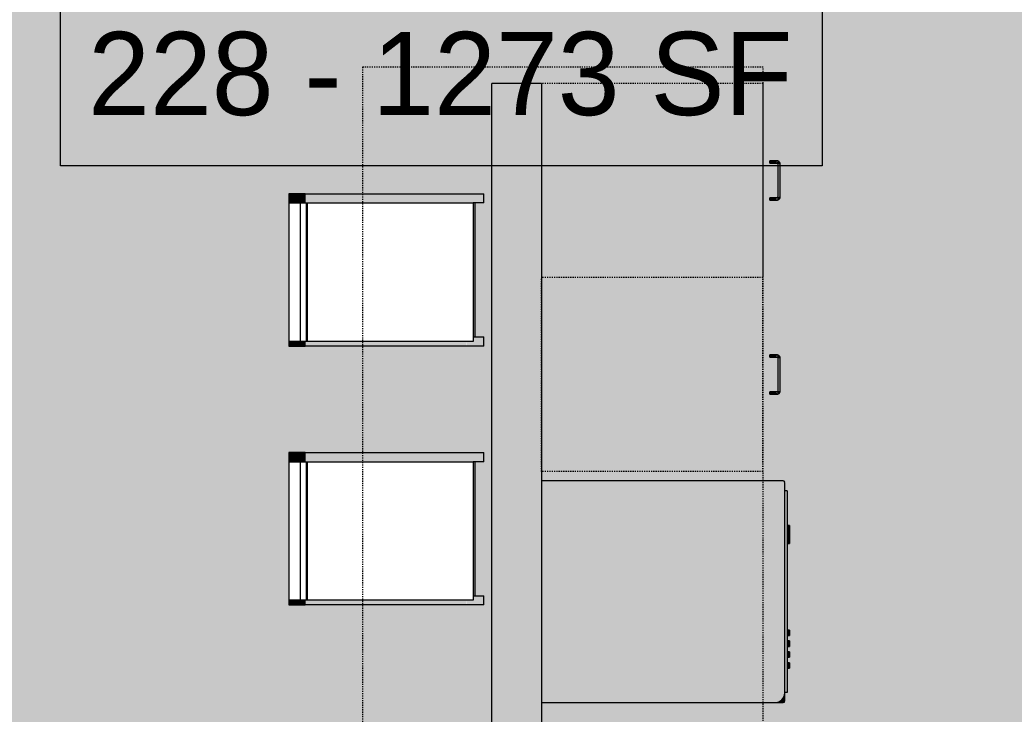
# Model space of a CAD drawing. Header units: inches. Extents: x -4218 to -1814, y 9706 to 12426.
# Drawn here: x -3670 to -3562.3, y 10089.6 to 10164.7 of the extents above; entities that cross this region are included whole.
import ezdxf

# ---------------------------------------------------------------- set-up
doc = ezdxf.new("R2010")
doc.units = ezdxf.units.IN
doc.header["$MEASUREMENT"] = 0
doc.linetypes.add('Dash', pattern=[0.25, 0.125, -0.125])
for name, color, linetype, lineweight in [('0-1', 7, 'Continuous', 5), ('0-2', 10, 'Continuous', 13), ('A-AREA-IDEN', 2, 'Continuous', 9), ('A-AREA-PATT-2', 9, 'Continuous', 9), ('A-WALL-1', 8, 'Continuous', 5), ('A-WALL-3', 10, 'Continuous', 13), ('I-FURN-1', 7, 'Continuous', 9), ('I-FURN-2', 9, 'Continuous', 9), ('Q-CASE', 31, 'Continuous', 9), ('Q-CASE-HDLN-1', 7, 'Dash', 9), ('Q-CASE-HDLN-2', 31, 'Continuous', 9), ('Q-SPCQ-1', 7, 'Continuous', 9), ('Q-SPCQ-2', 55, 'Continuous', 9)]:
    doc.layers.add(name, color=color, linetype=linetype, lineweight=lineweight)
doc.styles.add('Century Gothic', font='ufonts.com_century-gothic.ttf', dxfattribs={"height": 9})

# ---------------------------------------------------------------- blocks, each defined once
blk = doc.blocks.new('OD_CW_Countertop - OD_CW_Countertop-2487201-FLOOR PLAN - 2ND FLOOR')
at = {"layer": 'Q-CASE-HDLN-1'}
for p, q in [((129.26, 24), (0.74, 24)), ((129.26, -19.38), (129.26, 24)), ((0.74, -19.38), (129.26, -19.38))]:
    blk.add_line(p, q, dxfattribs=at)
blk = doc.blocks.new('Dishwasher_15404 - 34_ counter-V44-FLOOR PLAN - 2ND FLOOR')
at = {"layer": 'Q-SPCQ-2'}
for points in [[(21.5, -24), (26.08, -23.96), (26.34, -23.86), (26.56, -23.69), (26.73, -23.46), (26.84, -23.21), (26.87, -22.91), (26.87, -0.15), (26.68, 0), (0.5, 0), (0.5, -24), (14.77, -24)], [(27.12, -22.91), (27.12, -1.09), (26.87, -1.09), (26.87, -22.91)], [(27.37, -5.81), (27.37, -4.82), (27.12, -4.86), (27.12, -5.81)], [(27.12, -6.79), (27.37, -6.76), (27.37, -5.81), (27.12, -5.81), (27.12, -6.76)], [(27.12, -16.74), (27.37, -16.74), (27.37, -16.15), (27.12, -16.15), (27.12, -16.49)], [(27.37, -17.92), (27.37, -17.33), (27.12, -17.33), (27.12, -17.92)], [(27.37, -19.1), (27.37, -18.51), (27.12, -18.51), (27.12, -19.1)], [(27.37, -20.28), (27.37, -19.69), (27.12, -19.69), (27.12, -20.28)], [(25.8, -24), (26.68, -24), (26.82, -23.94), (26.87, -23.71), (26.84, -23.21), (26.68, -23.53), (26.56, -23.69), (26.3, -23.87), (26.08, -23.96)]]:
    blk.add_hatch(color=256, dxfattribs=at).paths.add_polyline_path(points, flags=0)
at = {"layer": 'Q-SPCQ-1'}
for p, q in [((26.68, 0), (0.5, 0)), ((26.87, -22.93), (26.87, -0.2)), ((27.12, -1.09), (26.87, -1.09)), ((27.12, -1.09), (27.12, -22.91)), ((27.37, -4.82), (27.12, -4.82)), ((27.37, -4.82), (27.37, -5.81)), ((27.37, -5.81), (27.37, -6.79)), ((27.12, -6.79), (27.37, -6.79)), ((27.37, -16.15), (27.12, -16.15)), ((27.37, -16.15), (27.37, -16.74)), ((27.12, -16.74), (27.37, -16.74)), ((27.37, -17.33), (27.12, -17.33)), ((27.12, -17.92), (27.37, -17.92)), ((27.37, -17.33), (27.37, -17.92)), ((27.37, -18.51), (27.12, -18.51)), ((27.12, -19.1), (27.37, -19.1)), ((27.37, -18.51), (27.37, -19.1)), ((27.37, -19.69), (27.12, -19.69)), ((27.12, -20.28), (27.37, -20.28)), ((27.37, -19.69), (27.37, -20.28)), ((27.12, -22.91), (26.87, -22.91)), ((26.87, -23.8), (26.87, -22.93)), ((0.5, -24), (25.8, -24)), ((25.8, -24), (26.68, -24))]:
    blk.add_line(p, q, dxfattribs=at)
for centre, radius, start, end in [((26.68, -0.2), 0.197, 360, 90), ((26.68, -0.2), 0.197, 15, 90), ((25.8, -22.93), 1.07, 270, 0), ((26.68, -23.8), 0.197, 270, 0)]:
    blk.add_arc(centre, radius, start, end, dxfattribs=at)
blk = doc.blocks.new('Bar_Stool_6722_1_ - Bar_Stool_6722_1_-1229311-FLOOR PLAN - 2ND FLOOR')
at = {"layer": 'I-FURN-2'}
for points in [[(1, 19.22), (1, 21.13), (0, 21.13), (0, 19.21), (1, 19.21)], [(16.5, 19.69), (16.5, 21.13), (15.5, 21.13), (15.5, 19.99), (16, 19.99), (16, 19.21), (16.5, 19.24), (16.5, 19.62)], [(15.5, 20.06), (15.5, 20.14), (1, 20.14), (1, 19.99), (15.5, 19.99)], [(0.5, 18.08), (0.5, 19.21), (0, 19.21), (0, 17.72), (0.5, 17.72)], [(1, 18.71), (1, 19.21), (0.5, 19.21), (0.5, 17.72), (1, 17.72), (1, 18.44)], [(16.5, 18.71), (16.5, 19.21), (16, 19.21), (16, 17.72), (16.5, 17.72), (16.5, 18.65)], [(1, 17.72), (0, 17.72), (0, 1.78), (1, 1.78), (1, 17.63)], [(16.5, 1.78), (16.5, 17.72), (16, 17.72), (16, 1.78)], [(1, 1.78), (0, 1.78), (0, 0.98), (1, 0.98), (1, 1.73)], [(16.5, 1.25), (16.5, 1.78), (16, 1.78), (16, 0.98), (16.5, 0.98), (16.5, 1.24)], [(1, 0.46), (1, 0.98), (0, 0.98), (0, 0), (1, 0), (1, 0.3)], [(16.5, 0.46), (16.5, 0.98), (16, 0.98), (16, 0), (16.5, 0), (16.5, 0.31)]]:
    blk.add_hatch(color=256, dxfattribs=at).paths.add_polyline_path(points, flags=0)
at = {"layer": 'I-FURN-1'}
for p, q in [((0, 19.21), (0, 21.13)), ((1, 21.13), (0, 21.13)), ((1, 21.13), (1, 20.14)), ((15.5, 20.14), (15.5, 21.13)), ((16.5, 21.13), (15.5, 21.13)), ((16.5, 21.13), (16.5, 19.21)), ((1, 20.14), (15.5, 20.14)), ((1, 20.14), (1, 20.06)), ((1, 20.06), (1, 19.99)), ((16, 20), (1, 20)), ((1, 19.89), (1, 19.99)), ((1, 17.63), (1, 19.89)), ((15.5, 20.06), (15.5, 20.14)), ((15.5, 19.98), (15.5, 20.06)), ((16, 19.99), (16, 19.89)), ((16, 19.89), (16, 17.63)), ((0, 17.72), (0, 19.21)), ((16.5, 19.21), (16.5, 17.72)), ((0, 1.78), (0, 17.72)), ((1, 2.03), (1, 17.63)), ((16, 17.63), (16, 2.03)), ((16.5, 17.72), (16.5, 1.78)), ((1, 1.78), (0, 1.78)), ((0, 1.78), (0, 0.98)), ((1, 1.91), (1, 2.03)), ((16, 2.03), (1, 2.03)), ((1, 1.24), (1, 1.91)), ((16, 1.91), (1, 1.91)), ((1, 0), (1, 1.24)), ((1, 1.24), (16, 1.24)), ((16, 2.03), (16, 1.91)), ((16, 1.91), (16, 1.24)), ((16.5, 1.78), (16, 1.78)), ((16, 1.24), (16, 0)), ((16.5, 0.98), (16.5, 1.78)), ((1, 0.98), (0, 0.98)), ((0, 0.98), (0, 0)), ((0, 0), (1, 0)), ((16.5, 0.98), (16, 0.98)), ((16, 0), (16.5, 0)), ((16.5, 0), (16.5, 0.98)), ((1, 0), (16, 0))]:
    blk.add_line(p, q, dxfattribs=at)
blk = doc.blocks.new('Drawer_Base_Cabinet_3_drawer_12205 - 21_-V47-FLOOR PLAN - 2ND FLOOR')
at = {"layer": 'Q-CASE'}
for points in [[(2.49, 25.62), (2.49, 25.87), (-1.01, 25.84), (-1.01, 25.62)], [(-1.14, 24.75), (-1.17, 25.5), (-1.38, 25.5), (-1.35, 24.75), (-1.15, 24.75)], [(-1.01, 25.72), (-1.01, 25.81), (-1.29, 25.72), (-1.29, 25.5), (-1.23, 25.53), (-1.05, 25.69)], [(2.8, 25.5), (2.74, 25.77), (2.49, 25.78), (2.52, 25.72), (2.74, 25.5), (2.77, 25.5)], [(2.86, 24.75), (2.83, 25.5), (2.62, 25.5), (2.65, 24.75), (2.85, 24.75)]]:
    blk.add_hatch(color=256, dxfattribs=at).paths.add_polyline_path(points, flags=0)
at = {"layer": 'Q-CASE-HDLN-1'}
for p, q in [((11.24, 24), (-9.76, 24)), ((-9.76, 24), (-9.76, 0)), ((11.24, 24), (11.24, 0)), ((11.24, 0), (-9.76, 0))]:
    blk.add_line(p, q, dxfattribs=at)
at = {"layer": 'Q-CASE-HDLN-2'}
for p, q in [((2.49, 25.87), (-1.01, 25.87)), ((-1.39, 25.5), (-1.39, 24.75)), ((-1.39, 25.5), (-1.39, 24.75)), ((-1.39, 25.5), (-1.39, 24.75)), ((-1.14, 24.75), (-1.14, 25.5)), ((-1.14, 24.75), (-1.14, 25.5)), ((-1.14, 24.75), (-1.14, 25.5)), ((-1.01, 25.62), (2.49, 25.62)), ((2.61, 25.5), (2.61, 24.75)), ((2.61, 25.5), (2.61, 24.75)), ((2.61, 25.5), (2.61, 24.75)), ((2.86, 24.75), (2.86, 25.5)), ((2.86, 24.75), (2.86, 25.5)), ((2.86, 24.75), (2.86, 25.5)), ((-1.39, 24.75), (-1.38, 24.75)), ((-1.38, 24.75), (-1.39, 24.75)), ((-1.39, 24.75), (-1.38, 24.75)), ((-1.38, 24.75), (-1.39, 24.75)), ((-1.39, 24.75), (-1.38, 24.75)), ((-1.14, 24.75), (-1.39, 24.75)), ((-1.14, 24.75), (-1.14, 24.75)), ((-1.14, 24.75), (-1.14, 24.75)), ((-1.14, 24.75), (-1.14, 24.75)), ((-1.14, 24.75), (-1.14, 24.75)), ((-1.14, 24.75), (-1.14, 24.75)), ((2.62, 24.75), (2.61, 24.75)), ((2.61, 24.75), (2.62, 24.75)), ((2.62, 24.75), (2.61, 24.75)), ((2.61, 24.75), (2.62, 24.75)), ((2.86, 24.75), (2.61, 24.75)), ((2.61, 24.75), (2.62, 24.75)), ((2.86, 24.75), (2.86, 24.75)), ((2.86, 24.75), (2.86, 24.75)), ((2.86, 24.75), (2.86, 24.75)), ((2.86, 24.75), (2.86, 24.75)), ((2.86, 24.75), (2.86, 24.75))]:
    blk.add_line(p, q, dxfattribs=at)
at = {"layer": 'Q-CASE-HDLN-2', "flags": 128}
for points in [[(-1.01, 25.87), (-1.03, 25.87), (-1.04, 25.87), (-1.06, 25.87), (-1.07, 25.87), (-1.09, 25.87), (-1.1, 25.86), (-1.12, 25.86), (-1.13, 25.86), (-1.14, 25.85), (-1.16, 25.85), (-1.17, 25.84), (-1.19, 25.83), (-1.2, 25.83), (-1.21, 25.82), (-1.22, 25.81), (-1.24, 25.8), (-1.25, 25.79), (-1.26, 25.78), (-1.27, 25.77), (-1.28, 25.76), (-1.29, 25.75), (-1.3, 25.74), (-1.31, 25.73), (-1.32, 25.72), (-1.33, 25.7), (-1.34, 25.69), (-1.34, 25.68), (-1.35, 25.66), (-1.36, 25.65), (-1.36, 25.64), (-1.37, 25.62), (-1.37, 25.61), (-1.38, 25.59), (-1.38, 25.58), (-1.38, 25.56), (-1.38, 25.55), (-1.39, 25.53), (-1.39, 25.52), (-1.39, 25.5), (-1.39, 25.5)], [(-1.01, 25.87), (-1.03, 25.87), (-1.04, 25.87), (-1.06, 25.87), (-1.07, 25.87), (-1.09, 25.87), (-1.1, 25.86), (-1.12, 25.86), (-1.13, 25.86), (-1.14, 25.85), (-1.16, 25.85), (-1.17, 25.84), (-1.19, 25.83), (-1.2, 25.83), (-1.21, 25.82), (-1.22, 25.81), (-1.24, 25.8), (-1.25, 25.79), (-1.26, 25.78), (-1.27, 25.77)], [(-1.01, 25.87), (-1.03, 25.87), (-1.04, 25.87), (-1.06, 25.87), (-1.07, 25.87), (-1.09, 25.87), (-1.1, 25.86), (-1.12, 25.86), (-1.13, 25.86), (-1.14, 25.85), (-1.16, 25.85), (-1.17, 25.84), (-1.19, 25.83), (-1.2, 25.83), (-1.21, 25.82), (-1.22, 25.81), (-1.24, 25.8), (-1.25, 25.79), (-1.26, 25.78), (-1.27, 25.77)], [(2.74, 25.78), (2.73, 25.79), (2.71, 25.8), (2.7, 25.81), (2.69, 25.82), (2.68, 25.82), (2.66, 25.83), (2.65, 25.84), (2.64, 25.84), (2.62, 25.85), (2.61, 25.85), (2.6, 25.86), (2.58, 25.86), (2.57, 25.87), (2.55, 25.87), (2.54, 25.87), (2.52, 25.87), (2.51, 25.87), (2.49, 25.87), (2.49, 25.87)], [(2.74, 25.78), (2.73, 25.79), (2.71, 25.8), (2.7, 25.81), (2.69, 25.82), (2.68, 25.82), (2.66, 25.83), (2.65, 25.84), (2.64, 25.84), (2.62, 25.85), (2.61, 25.85), (2.6, 25.86), (2.58, 25.86), (2.57, 25.87), (2.55, 25.87), (2.54, 25.87), (2.52, 25.87), (2.51, 25.87), (2.49, 25.87), (2.49, 25.87)], [(2.86, 25.5), (2.86, 25.51), (2.86, 25.53), (2.86, 25.54), (2.86, 25.56), (2.86, 25.57), (2.85, 25.59), (2.85, 25.6), (2.84, 25.62), (2.84, 25.63), (2.83, 25.65), (2.83, 25.66), (2.82, 25.67), (2.81, 25.69), (2.81, 25.7), (2.8, 25.71), (2.79, 25.72), (2.78, 25.74), (2.77, 25.75), (2.76, 25.76), (2.75, 25.77), (2.74, 25.78), (2.73, 25.79), (2.71, 25.8), (2.7, 25.81), (2.69, 25.82), (2.68, 25.82), (2.66, 25.83), (2.65, 25.84), (2.64, 25.84), (2.62, 25.85), (2.61, 25.85), (2.6, 25.86), (2.58, 25.86), (2.57, 25.87), (2.55, 25.87), (2.54, 25.87), (2.52, 25.87), (2.51, 25.87), (2.49, 25.87), (2.49, 25.87)], [(-1.29, 25.75), (-1.3, 25.74), (-1.31, 25.73), (-1.32, 25.72), (-1.33, 25.7), (-1.34, 25.69), (-1.34, 25.68), (-1.35, 25.66), (-1.36, 25.65), (-1.36, 25.64), (-1.37, 25.62), (-1.37, 25.61), (-1.38, 25.59), (-1.38, 25.58), (-1.38, 25.56), (-1.38, 25.55), (-1.39, 25.53), (-1.39, 25.52), (-1.39, 25.5), (-1.39, 25.5)], [(-1.29, 25.75), (-1.3, 25.74), (-1.31, 25.73), (-1.32, 25.72), (-1.33, 25.7), (-1.34, 25.69), (-1.34, 25.68), (-1.35, 25.66), (-1.36, 25.65), (-1.36, 25.64), (-1.37, 25.62), (-1.37, 25.61), (-1.38, 25.59), (-1.38, 25.58), (-1.38, 25.56), (-1.38, 25.55), (-1.39, 25.53), (-1.39, 25.52), (-1.39, 25.5), (-1.39, 25.5)], [(-1.14, 25.5), (-1.14, 25.5), (-1.14, 25.51), (-1.14, 25.51), (-1.14, 25.52), (-1.13, 25.52), (-1.13, 25.53), (-1.13, 25.53), (-1.13, 25.54), (-1.13, 25.54), (-1.13, 25.55), (-1.13, 25.55), (-1.12, 25.56), (-1.12, 25.56), (-1.12, 25.57), (-1.12, 25.57), (-1.11, 25.57), (-1.11, 25.58), (-1.11, 25.58), (-1.1, 25.59), (-1.1, 25.59), (-1.1, 25.59), (-1.09, 25.6), (-1.09, 25.6), (-1.08, 25.6), (-1.08, 25.61), (-1.08, 25.61), (-1.07, 25.61), (-1.07, 25.61), (-1.06, 25.61), (-1.06, 25.62), (-1.05, 25.62), (-1.05, 25.62), (-1.04, 25.62), (-1.04, 25.62), (-1.03, 25.62), (-1.03, 25.62), (-1.02, 25.62), (-1.02, 25.62), (-1.01, 25.62)], [(-1.14, 25.5), (-1.14, 25.5), (-1.14, 25.51), (-1.14, 25.51), (-1.14, 25.52), (-1.13, 25.52), (-1.13, 25.53), (-1.13, 25.53), (-1.13, 25.54), (-1.13, 25.54), (-1.13, 25.55), (-1.13, 25.55), (-1.12, 25.56), (-1.12, 25.56), (-1.12, 25.57), (-1.12, 25.57), (-1.11, 25.57), (-1.11, 25.58), (-1.11, 25.58), (-1.1, 25.59), (-1.1, 25.59), (-1.1, 25.59), (-1.09, 25.6), (-1.09, 25.6), (-1.08, 25.6), (-1.08, 25.61), (-1.08, 25.61), (-1.07, 25.61), (-1.07, 25.61), (-1.06, 25.61), (-1.06, 25.62), (-1.05, 25.62), (-1.05, 25.62), (-1.04, 25.62), (-1.04, 25.62), (-1.03, 25.62), (-1.03, 25.62), (-1.02, 25.62), (-1.02, 25.62), (-1.01, 25.62)], [(-1.14, 25.5), (-1.14, 25.5), (-1.14, 25.51), (-1.14, 25.51), (-1.14, 25.52), (-1.13, 25.52), (-1.13, 25.53), (-1.13, 25.53), (-1.13, 25.54), (-1.13, 25.54), (-1.13, 25.55), (-1.13, 25.55), (-1.12, 25.56), (-1.12, 25.56), (-1.12, 25.57), (-1.12, 25.57), (-1.11, 25.57), (-1.11, 25.58), (-1.11, 25.58), (-1.1, 25.59), (-1.1, 25.59), (-1.1, 25.59), (-1.09, 25.6), (-1.09, 25.6), (-1.08, 25.6), (-1.08, 25.61), (-1.08, 25.61), (-1.07, 25.61), (-1.07, 25.61), (-1.06, 25.61), (-1.06, 25.62), (-1.05, 25.62), (-1.05, 25.62), (-1.04, 25.62), (-1.04, 25.62), (-1.03, 25.62), (-1.03, 25.62), (-1.02, 25.62), (-1.02, 25.62), (-1.01, 25.62), (-1.01, 25.62)], [(2.49, 25.62), (2.49, 25.62), (2.5, 25.62), (2.5, 25.62), (2.51, 25.62), (2.51, 25.62), (2.52, 25.62), (2.52, 25.62), (2.53, 25.62), (2.53, 25.62), (2.54, 25.62), (2.54, 25.61), (2.55, 25.61), (2.55, 25.61), (2.55, 25.61), (2.56, 25.6), (2.56, 25.6), (2.57, 25.6), (2.57, 25.59), (2.57, 25.59), (2.58, 25.59), (2.58, 25.58), (2.58, 25.58), (2.59, 25.58), (2.59, 25.57), (2.59, 25.57), (2.6, 25.56), (2.6, 25.56), (2.6, 25.55), (2.6, 25.55), (2.6, 25.55), (2.61, 25.54), (2.61, 25.54), (2.61, 25.53), (2.61, 25.53), (2.61, 25.52), (2.61, 25.52), (2.61, 25.51), (2.61, 25.51), (2.61, 25.5), (2.61, 25.5)], [(2.49, 25.62), (2.49, 25.62), (2.5, 25.62), (2.5, 25.62), (2.51, 25.62), (2.51, 25.62), (2.52, 25.62), (2.52, 25.62), (2.53, 25.62), (2.53, 25.62), (2.54, 25.62), (2.54, 25.61), (2.55, 25.61), (2.55, 25.61), (2.55, 25.61), (2.56, 25.6), (2.56, 25.6), (2.57, 25.6), (2.57, 25.59), (2.57, 25.59), (2.58, 25.59), (2.58, 25.58), (2.58, 25.58), (2.59, 25.58), (2.59, 25.57), (2.59, 25.57), (2.6, 25.56), (2.6, 25.56), (2.6, 25.55), (2.6, 25.55), (2.6, 25.55), (2.61, 25.54), (2.61, 25.54), (2.61, 25.53), (2.61, 25.53), (2.61, 25.52), (2.61, 25.52), (2.61, 25.51), (2.61, 25.51), (2.61, 25.5), (2.61, 25.5)], [(2.49, 25.62), (2.49, 25.62), (2.5, 25.62), (2.5, 25.62), (2.51, 25.62), (2.51, 25.62), (2.52, 25.62), (2.52, 25.62), (2.53, 25.62), (2.53, 25.62), (2.54, 25.62), (2.54, 25.61), (2.55, 25.61), (2.55, 25.61), (2.55, 25.61), (2.56, 25.6), (2.56, 25.6), (2.57, 25.6), (2.57, 25.59), (2.57, 25.59), (2.58, 25.59), (2.58, 25.58), (2.58, 25.58), (2.59, 25.58), (2.59, 25.57), (2.59, 25.57), (2.6, 25.56), (2.6, 25.56), (2.6, 25.55), (2.6, 25.55), (2.6, 25.55), (2.61, 25.54), (2.61, 25.54), (2.61, 25.53), (2.61, 25.53), (2.61, 25.52), (2.61, 25.52), (2.61, 25.51), (2.61, 25.51), (2.61, 25.5), (2.61, 25.5)], [(2.86, 25.5), (2.86, 25.51), (2.86, 25.53), (2.86, 25.54), (2.86, 25.56), (2.86, 25.57), (2.85, 25.59), (2.85, 25.6), (2.84, 25.62), (2.84, 25.63), (2.83, 25.65), (2.83, 25.66), (2.82, 25.67), (2.81, 25.69), (2.81, 25.7), (2.8, 25.71), (2.79, 25.72), (2.78, 25.74), (2.77, 25.75), (2.76, 25.76)], [(2.86, 25.5), (2.86, 25.51), (2.86, 25.53), (2.86, 25.54), (2.86, 25.56), (2.86, 25.57), (2.85, 25.59), (2.85, 25.6), (2.84, 25.62), (2.84, 25.63), (2.83, 25.65), (2.83, 25.66), (2.82, 25.67), (2.81, 25.69), (2.81, 25.7), (2.8, 25.71), (2.79, 25.72), (2.78, 25.74), (2.77, 25.75), (2.76, 25.76)]]:
    blk.add_lwpolyline(points, dxfattribs=at)
blk = doc.blocks.new('Drawer_Base_Cabinet_3_drawer_12205 - 21_-V46-FLOOR PLAN - 2ND FLOOR')
at = {"layer": 'Q-CASE'}
for points in [[(-1.38, -25.5), (-1.14, -25.5), (-1.17, -24.75), (-1.38, -24.75), (-1.38, -25.45)], [(2.62, -25.5), (2.86, -25.5), (2.83, -24.75), (2.62, -24.75)], [(-1.32, -25.5), (-1.26, -25.77), (-1.01, -25.78), (-1.05, -25.69), (-1.29, -25.5)], [(-1.01, -25.62), (-1.01, -25.87), (2.49, -25.84), (2.49, -25.62), (0.45, -25.62)], [(2.49, -25.75), (2.49, -25.81), (2.76, -25.75), (2.77, -25.5), (2.71, -25.5), (2.52, -25.72)]]:
    blk.add_hatch(color=256, dxfattribs=at).paths.add_polyline_path(points, flags=0)
at = {"layer": 'Q-CASE-HDLN-1'}
for p, q in [((11.24, 0), (-9.76, 0)), ((-9.76, -24), (-9.76, 0)), ((11.24, -24), (11.24, 0)), ((11.24, -24), (-9.76, -24))]:
    blk.add_line(p, q, dxfattribs=at)
at = {"layer": 'Q-CASE-HDLN-2'}
for p, q in [((-1.39, -24.75), (-1.39, -25.5)), ((-1.39, -24.75), (-1.38, -24.75)), ((-1.38, -24.75), (-1.39, -24.75)), ((-1.39, -24.75), (-1.39, -25.5)), ((-1.39, -24.75), (-1.38, -24.75)), ((-1.38, -24.75), (-1.39, -24.75)), ((-1.39, -24.75), (-1.39, -25.5)), ((-1.39, -24.75), (-1.14, -24.75)), ((-1.38, -24.75), (-1.39, -24.75)), ((-1.14, -25.5), (-1.14, -24.75)), ((-1.14, -24.75), (-1.14, -24.75)), ((-1.14, -24.75), (-1.14, -24.75)), ((-1.14, -25.5), (-1.14, -24.75)), ((-1.14, -24.75), (-1.14, -24.75)), ((-1.14, -24.75), (-1.14, -24.75)), ((-1.14, -25.5), (-1.14, -24.75)), ((-1.14, -24.75), (-1.14, -24.75)), ((2.61, -24.75), (2.61, -25.5)), ((2.62, -24.75), (2.61, -24.75)), ((2.61, -24.75), (2.62, -24.75)), ((2.61, -24.75), (2.61, -25.5)), ((2.62, -24.75), (2.61, -24.75)), ((2.61, -24.75), (2.62, -24.75)), ((2.61, -24.75), (2.61, -25.5)), ((2.62, -24.75), (2.61, -24.75)), ((2.61, -24.75), (2.86, -24.75)), ((2.86, -25.5), (2.86, -24.75)), ((2.86, -24.75), (2.86, -24.75)), ((2.86, -24.75), (2.86, -24.75)), ((2.86, -25.5), (2.86, -24.75)), ((2.86, -24.75), (2.86, -24.75)), ((2.86, -24.75), (2.86, -24.75)), ((2.86, -25.5), (2.86, -24.75)), ((2.86, -24.75), (2.86, -24.75)), ((2.49, -25.62), (-1.01, -25.62)), ((-1.01, -25.87), (2.49, -25.87))]:
    blk.add_line(p, q, dxfattribs=at)
at = {"layer": 'Q-CASE-HDLN-2', "flags": 128}
for points in [[(-1.39, -25.5), (-1.39, -25.51), (-1.39, -25.53), (-1.38, -25.54), (-1.38, -25.56), (-1.38, -25.57), (-1.38, -25.59), (-1.37, -25.6), (-1.37, -25.62), (-1.36, -25.63), (-1.36, -25.65), (-1.35, -25.66), (-1.34, -25.67), (-1.34, -25.69), (-1.33, -25.7), (-1.32, -25.71), (-1.31, -25.72), (-1.3, -25.74), (-1.29, -25.75), (-1.28, -25.76)], [(-1.39, -25.5), (-1.39, -25.51), (-1.39, -25.53), (-1.38, -25.54), (-1.38, -25.56), (-1.38, -25.57), (-1.38, -25.59), (-1.37, -25.6), (-1.37, -25.62), (-1.36, -25.63), (-1.36, -25.65), (-1.35, -25.66), (-1.34, -25.67), (-1.34, -25.69), (-1.33, -25.7), (-1.32, -25.71), (-1.31, -25.72), (-1.3, -25.74), (-1.29, -25.75), (-1.28, -25.76)], [(-1.39, -25.5), (-1.39, -25.51), (-1.39, -25.53), (-1.38, -25.54), (-1.38, -25.56), (-1.38, -25.57), (-1.38, -25.59), (-1.37, -25.6), (-1.37, -25.62), (-1.36, -25.63), (-1.36, -25.65), (-1.35, -25.66), (-1.34, -25.67), (-1.34, -25.69), (-1.33, -25.7), (-1.32, -25.71), (-1.31, -25.72), (-1.3, -25.74), (-1.29, -25.75), (-1.28, -25.76), (-1.27, -25.77), (-1.26, -25.78), (-1.25, -25.79), (-1.24, -25.8), (-1.23, -25.81), (-1.21, -25.82), (-1.2, -25.82), (-1.19, -25.83), (-1.18, -25.84), (-1.16, -25.84), (-1.15, -25.85), (-1.13, -25.85), (-1.12, -25.86), (-1.11, -25.86), (-1.09, -25.87), (-1.08, -25.87), (-1.06, -25.87), (-1.05, -25.87), (-1.03, -25.87), (-1.02, -25.87), (-1.01, -25.87)], [(-1.26, -25.78), (-1.25, -25.79), (-1.24, -25.8), (-1.23, -25.81), (-1.21, -25.82), (-1.2, -25.82), (-1.19, -25.83), (-1.18, -25.84), (-1.16, -25.84), (-1.15, -25.85), (-1.13, -25.85), (-1.12, -25.86), (-1.11, -25.86), (-1.09, -25.87), (-1.08, -25.87), (-1.06, -25.87), (-1.05, -25.87), (-1.03, -25.87), (-1.02, -25.87), (-1.01, -25.87)], [(-1.26, -25.78), (-1.25, -25.79), (-1.24, -25.8), (-1.23, -25.81), (-1.21, -25.82), (-1.2, -25.82), (-1.19, -25.83), (-1.18, -25.84), (-1.16, -25.84), (-1.15, -25.85), (-1.13, -25.85), (-1.12, -25.86), (-1.11, -25.86), (-1.09, -25.87), (-1.08, -25.87), (-1.06, -25.87), (-1.05, -25.87), (-1.03, -25.87), (-1.02, -25.87), (-1.01, -25.87)], [(-1.01, -25.62), (-1.02, -25.62), (-1.02, -25.62), (-1.03, -25.62), (-1.03, -25.62), (-1.04, -25.62), (-1.04, -25.62), (-1.05, -25.62), (-1.05, -25.62), (-1.06, -25.62), (-1.06, -25.62), (-1.07, -25.61), (-1.07, -25.61), (-1.07, -25.61), (-1.08, -25.61), (-1.08, -25.6), (-1.09, -25.6), (-1.09, -25.6), (-1.09, -25.59), (-1.1, -25.59), (-1.1, -25.59), (-1.11, -25.58), (-1.11, -25.58), (-1.11, -25.58), (-1.11, -25.57), (-1.12, -25.57), (-1.12, -25.56), (-1.12, -25.56), (-1.12, -25.55), (-1.13, -25.55), (-1.13, -25.55), (-1.13, -25.54), (-1.13, -25.54), (-1.13, -25.53), (-1.13, -25.53), (-1.14, -25.52), (-1.14, -25.52), (-1.14, -25.51), (-1.14, -25.51), (-1.14, -25.5), (-1.14, -25.5)], [(-1.01, -25.62), (-1.02, -25.62), (-1.02, -25.62), (-1.03, -25.62), (-1.03, -25.62), (-1.04, -25.62), (-1.04, -25.62), (-1.05, -25.62), (-1.05, -25.62), (-1.06, -25.62), (-1.06, -25.62), (-1.07, -25.61), (-1.07, -25.61), (-1.07, -25.61), (-1.08, -25.61), (-1.08, -25.6), (-1.09, -25.6), (-1.09, -25.6), (-1.09, -25.59), (-1.1, -25.59), (-1.1, -25.59), (-1.11, -25.58), (-1.11, -25.58), (-1.11, -25.58), (-1.11, -25.57), (-1.12, -25.57), (-1.12, -25.56), (-1.12, -25.56), (-1.12, -25.55), (-1.13, -25.55), (-1.13, -25.55), (-1.13, -25.54), (-1.13, -25.54), (-1.13, -25.53), (-1.13, -25.53), (-1.14, -25.52), (-1.14, -25.52), (-1.14, -25.51), (-1.14, -25.51), (-1.14, -25.5), (-1.14, -25.5)], [(-1.01, -25.62), (-1.02, -25.62), (-1.02, -25.62), (-1.03, -25.62), (-1.03, -25.62), (-1.04, -25.62), (-1.04, -25.62), (-1.05, -25.62), (-1.05, -25.62), (-1.06, -25.62), (-1.06, -25.62), (-1.07, -25.61), (-1.07, -25.61), (-1.07, -25.61), (-1.08, -25.61), (-1.08, -25.6), (-1.09, -25.6), (-1.09, -25.6), (-1.09, -25.59), (-1.1, -25.59), (-1.1, -25.59), (-1.11, -25.58), (-1.11, -25.58), (-1.11, -25.58), (-1.11, -25.57), (-1.12, -25.57), (-1.12, -25.56), (-1.12, -25.56), (-1.12, -25.55), (-1.13, -25.55), (-1.13, -25.55), (-1.13, -25.54), (-1.13, -25.54), (-1.13, -25.53), (-1.13, -25.53), (-1.14, -25.52), (-1.14, -25.52), (-1.14, -25.51), (-1.14, -25.51), (-1.14, -25.5), (-1.14, -25.5)], [(2.61, -25.5), (2.61, -25.5), (2.61, -25.51), (2.61, -25.51), (2.61, -25.52), (2.61, -25.52), (2.61, -25.53), (2.61, -25.53), (2.61, -25.54), (2.6, -25.54), (2.6, -25.55), (2.6, -25.55), (2.6, -25.56), (2.6, -25.56), (2.59, -25.57), (2.59, -25.57), (2.59, -25.57), (2.58, -25.58), (2.58, -25.58), (2.58, -25.59), (2.57, -25.59), (2.57, -25.59), (2.57, -25.6), (2.56, -25.6), (2.56, -25.6), (2.56, -25.61), (2.55, -25.61), (2.55, -25.61), (2.54, -25.61), (2.54, -25.61), (2.53, -25.62), (2.53, -25.62), (2.52, -25.62), (2.52, -25.62), (2.51, -25.62), (2.51, -25.62), (2.5, -25.62), (2.5, -25.62), (2.49, -25.62), (2.49, -25.62)], [(2.61, -25.5), (2.61, -25.5), (2.61, -25.51), (2.61, -25.51), (2.61, -25.52), (2.61, -25.52), (2.61, -25.53), (2.61, -25.53), (2.61, -25.54), (2.6, -25.54), (2.6, -25.55), (2.6, -25.55), (2.6, -25.56), (2.6, -25.56), (2.59, -25.57), (2.59, -25.57), (2.59, -25.57), (2.58, -25.58), (2.58, -25.58), (2.58, -25.59), (2.57, -25.59), (2.57, -25.59), (2.57, -25.6), (2.56, -25.6), (2.56, -25.6), (2.56, -25.61), (2.55, -25.61), (2.55, -25.61), (2.54, -25.61), (2.54, -25.61), (2.53, -25.62), (2.53, -25.62), (2.52, -25.62), (2.52, -25.62), (2.51, -25.62), (2.51, -25.62), (2.5, -25.62), (2.5, -25.62), (2.49, -25.62), (2.49, -25.62)], [(2.49, -25.87), (2.5, -25.87), (2.52, -25.87), (2.53, -25.87), (2.55, -25.87), (2.56, -25.87), (2.58, -25.86), (2.59, -25.86), (2.61, -25.86), (2.62, -25.85), (2.63, -25.85), (2.65, -25.84), (2.66, -25.83), (2.67, -25.83), (2.69, -25.82), (2.7, -25.81), (2.71, -25.8), (2.72, -25.79), (2.73, -25.78), (2.75, -25.77), (2.76, -25.76), (2.77, -25.75), (2.78, -25.74), (2.79, -25.73), (2.79, -25.72), (2.8, -25.7), (2.81, -25.69), (2.82, -25.68), (2.83, -25.66), (2.83, -25.65), (2.84, -25.64), (2.84, -25.62), (2.85, -25.61), (2.85, -25.59), (2.85, -25.58), (2.86, -25.56), (2.86, -25.55), (2.86, -25.53), (2.86, -25.52), (2.86, -25.5), (2.86, -25.5)], [(2.61, -25.5), (2.61, -25.5), (2.61, -25.51), (2.61, -25.51), (2.61, -25.52), (2.61, -25.52), (2.61, -25.53), (2.61, -25.53), (2.61, -25.54), (2.6, -25.54), (2.6, -25.55), (2.6, -25.55), (2.6, -25.56), (2.6, -25.56), (2.59, -25.57), (2.59, -25.57), (2.59, -25.57), (2.58, -25.58), (2.58, -25.58), (2.58, -25.59), (2.57, -25.59), (2.57, -25.59), (2.57, -25.6), (2.56, -25.6), (2.56, -25.6), (2.56, -25.61), (2.55, -25.61), (2.55, -25.61), (2.54, -25.61), (2.54, -25.61), (2.53, -25.62), (2.53, -25.62), (2.52, -25.62), (2.52, -25.62), (2.51, -25.62), (2.51, -25.62), (2.5, -25.62), (2.5, -25.62), (2.49, -25.62), (2.49, -25.62), (2.49, -25.62)], [(2.49, -25.87), (2.5, -25.87), (2.52, -25.87), (2.53, -25.87), (2.55, -25.87), (2.56, -25.87), (2.58, -25.86), (2.59, -25.86), (2.61, -25.86), (2.62, -25.85), (2.63, -25.85), (2.65, -25.84), (2.66, -25.83), (2.67, -25.83), (2.69, -25.82), (2.7, -25.81), (2.71, -25.8), (2.72, -25.79), (2.73, -25.78), (2.75, -25.77)], [(2.49, -25.87), (2.5, -25.87), (2.52, -25.87), (2.53, -25.87), (2.55, -25.87), (2.56, -25.87), (2.58, -25.86), (2.59, -25.86), (2.61, -25.86), (2.62, -25.85), (2.63, -25.85), (2.65, -25.84), (2.66, -25.83), (2.67, -25.83), (2.69, -25.82), (2.7, -25.81), (2.71, -25.8), (2.72, -25.79), (2.73, -25.78), (2.75, -25.77)], [(2.77, -25.75), (2.78, -25.74), (2.79, -25.73), (2.79, -25.72), (2.8, -25.7), (2.81, -25.69), (2.82, -25.68), (2.83, -25.66), (2.83, -25.65), (2.84, -25.64), (2.84, -25.62), (2.85, -25.61), (2.85, -25.59), (2.85, -25.58), (2.86, -25.56), (2.86, -25.55), (2.86, -25.53), (2.86, -25.52), (2.86, -25.5), (2.86, -25.5)], [(2.77, -25.75), (2.78, -25.74), (2.79, -25.73), (2.79, -25.72), (2.8, -25.7), (2.81, -25.69), (2.82, -25.68), (2.83, -25.66), (2.83, -25.65), (2.84, -25.64), (2.84, -25.62), (2.85, -25.61), (2.85, -25.59), (2.85, -25.58), (2.86, -25.56), (2.86, -25.55), (2.86, -25.53), (2.86, -25.52), (2.86, -25.5), (2.86, -25.5)]]:
    blk.add_lwpolyline(points, dxfattribs=at)
blk = doc.blocks.new('CTR - 1st Phase - Unit Layouts_rvt-1-FLOOR PLAN - 2ND FLOOR')
at = {"layer": 'A-WALL-1'}
blk.add_hatch(color=256, dxfattribs=at).paths.add_polyline_path([(-3613.5, 10032.81), (-3613.5, 10157.81), (-3618.87, 10157.81), (-3618.87, 10032.81), (-3616.12, 10032.81)], flags=0)
at = {"layer": 'A-WALL-3'}
for p, q in [((-3618.87, 10032.81), (-3618.87, 10157.81)), ((-3613.5, 10157.81), (-3618.87, 10157.81)), ((-3613.5, 10157.81), (-3613.5, 10032.81))]:
    blk.add_line(p, q, dxfattribs=at)
at = {"layer": '0-2'}
for name, p, rotation in [('OD_CW_Countertop - OD_CW_Countertop-2487201-FLOOR PLAN - 2ND FLOOR', (-3608.87, 10030.33), 89.99999999990125), ('Drawer_Base_Cabinet_3_drawer_12205 - 21_-V46-FLOOR PLAN - 2ND FLOOR', (-3613.5, 10146.58), 89.99999999999501), ('Bar_Stool_6722_1_ - Bar_Stool_6722_1_-1229311-FLOOR PLAN - 2ND FLOOR', (-3640.86, 10145.88), 270.0000000001058), ('Drawer_Base_Cabinet_3_drawer_12205 - 21_-V47-FLOOR PLAN - 2ND FLOOR', (-3613.5, 10127.05), 270.0000000000092), ('Bar_Stool_6722_1_ - Bar_Stool_6722_1_-1229311-FLOOR PLAN - 2ND FLOOR', (-3640.86, 10117.88), 270.0000000001058)]:
    blk.add_blockref(name, p, dxfattribs=dict(at, rotation=rotation))
blk.add_blockref('Dishwasher_15404 - 34_ counter-V44-FLOOR PLAN - 2ND FLOOR', (-3614, 10114.81), dxfattribs=at)

msp = doc.modelspace()

# ---------------------------------------------------------------- hatches: boundary and pattern name
at = {"layer": 'A-AREA-PATT-2'}
h = msp.add_hatch(color=256, dxfattribs=at)
h.paths.add_polyline_path([(-3493.52374, 10344.5894), (-3491.77374, 10344.5894), (-3491.77374, 10308.5894), (-3493.52374, 10308.5894), (-3493.52374, 10329.85603)], flags=0)
h.paths.add_polyline_path([(-3851.84874, 9989.0644), (-3523.49874, 9989.0644), (-3523.49874, 9990.5894), (-3535.74874, 9990.5894), (-3535.74874, 9990.8394), (-3547.49874, 9990.8394), (-3547.49874, 9990.2144), (-3548.04181, 9990.2144), (-3548.09106, 9990.43078), (-3548.16411, 9990.59662), (-3548.20172, 9990.87891), (-3548.24874, 9990.9644), (-3548.24874, 9992.96866), (-3548.99874, 9993.00101), (-3548.99874, 9993.0269), (-3549.2639, 9993.07423), (-3549.33713, 9993.3394), (-3549.37374, 9993.3394), (-3549.33713, 9996.8394), (-3549.31124, 9996.8394), (-3549.24874, 9997.10727), (-3548.99874, 9997.17778), (-3548.99874, 9997.21014), (-3548.24874, 9997.21014), (-3548.24874, 9999.0894), (-3548.1749, 9999.26867), (-3548.13743, 9999.54443), (-3548.05428, 9999.72844), (-3547.99874, 9999.8394), (-3547.49874, 9999.8394), (-3547.49874, 9999.3394), (-3535.74874, 9999.3394), (-3535.74874, 10007.0894), (-3523.49874, 10007.0894), (-3523.49874, 10008.5894), (-3535.74874, 10008.5894), (-3535.74874, 10028.0894), (-3523.49874, 10028.0894), (-3523.49874, 10029.5894), (-3535.74874, 10029.5894), (-3535.74874, 10049.0894), (-3523.49874, 10049.0894), (-3523.49874, 10049.8394), (-3547.49874, 10049.8394), (-3547.49874, 10079.8394), (-3539.09808, 10079.8394), (-3539.08425, 10080.3394), (-3538.10504, 10080.3394), (-3538.10504, 10079.8394), (-3537.98693, 10079.8394), (-3537.98693, 10080.3394), (-3523.49874, 10080.3394), (-3523.49874, 10081.5894), (-3535.74874, 10081.5894), (-3535.74874, 10101.0894), (-3523.49874, 10101.0894), (-3523.49874, 10102.5894), (-3535.74874, 10102.5894), (-3535.74874, 10122.0894), (-3523.49874, 10122.0894), (-3523.49874, 10159.5894), (-3525.49874, 10159.5894), (-3525.49874, 10123.8394), (-3555.49874, 10123.8394), (-3555.49874, 10159.5894), (-3547.49874, 10159.5894), (-3547.49874, 10164.3394), (-3523.49874, 10164.3394), (-3523.49874, 10194.39658), (-3504.75153, 10213.14379), (-3501.39277, 10209.78503), (-3504.66314, 10206.51466), (-3480.53624, 10182.38776), (-3480.53624, 10171.73503), (-3479.78624, 10171.73503), (-3479.78624, 10169.23503), (-3480.53624, 10169.23503), (-3480.53624, 10137.98503), (-3481.91124, 10137.98503), (-3481.91124, 10108.98503), (-3480.53624, 10108.98503), (-3480.53624, 10108.73503), (-3479.78624, 10108.73503), (-3479.78624, 10106.23503), (-3480.53624, 10106.23503), (-3480.53624, 10103.23503), (-3479.78624, 10103.23503), (-3479.78624, 10100.73503), (-3480.53624, 10100.73503), (-3480.53624, 10078.48503), (-3481.91124, 10078.48503), (-3481.91124, 10058.48503), (-3480.53624, 10058.48503), (-3480.52945, 10058.23503), (-3479.78624, 10058.23503), (-3479.78624, 10055.73503), (-3480.53624, 10055.73503), (-3480.53624, 9989.0644), (-3341.72374, 9989.0644), (-3341.72374, 10242.9894), (-3373.89874, 10242.9894), (-3373.89874, 10247.7394), (-3341.72374, 10247.7394), (-3341.72374, 10305.34208), (-3349.44996, 10305.34208), (-3350.41438, 10305.46905), (-3351.31307, 10305.8413), (-3352.08479, 10306.43347), (-3352.67696, 10307.20519), (-3353.04921, 10308.10389), (-3353.17618, 10309.14461), (-3353.17618, 10310.45664), (-3356.19996, 10310.10892), (-3357.19996, 10308.91717), (-3358.19996, 10308.35041), (-3359.19996, 10308.08246), (-3360.20376, 10307.90546), (-3361.19996, 10307.8183), (-3363.19235, 10307.99262), (-3365.19996, 10308.53055), (-3367.62689, 10309.45757), (-3369.19996, 10310.19111), (-3371.19996, 10311.57854), (-3372.19996, 10312.57854), (-3372.69996, 10313.44457), (-3373.19996, 10314.8183), (-3373.19996, 10315.8183), (-3372.69996, 10317.19204), (-3372.19996, 10318.05807), (-3371.19996, 10319.05807), (-3369.19996, 10320.4455), (-3367.19996, 10321.37811), (-3365.19996, 10322.10606), (-3363.19235, 10322.64399), (-3361.19996, 10322.8183), (-3359.70948, 10322.64399), (-3359.19996, 10322.55415), (-3358.19996, 10322.2862), (-3357.19996, 10321.71944), (-3356.19996, 10320.52768), (-3353.17618, 10320.17997), (-3353.17618, 10321.5683), (-3353.04921, 10322.53272), (-3352.67696, 10323.43141), (-3352.08479, 10324.20314), (-3351.31307, 10324.79531), (-3350.41438, 10325.16756), (-3349.44996, 10325.29453), (-3341.72374, 10325.29453), (-3341.72374, 10336.7894), (-3345.17374, 10336.7894), (-3345.17374, 10341.5394), (-3341.72374, 10341.5394), (-3341.72374, 10372.7894), (-3369.17374, 10372.7894), (-3369.17374, 10336.7894), (-3373.92374, 10336.7894), (-3373.92374, 10372.7894), (-3409.92374, 10372.7894), (-3409.92374, 10279.65685), (-3414.67374, 10279.65685), (-3414.67374, 10281.5743), (-3438.67374, 10281.5743), (-3438.67374, 10276.4493), (-3412.67374, 10276.4493), (-3412.67374, 10251.4493), (-3438.67374, 10251.4493), (-3438.67374, 10247.7394), (-3414.67374, 10247.7394), (-3414.67374, 10249.65685), (-3409.92374, 10249.65685), (-3409.89874, 10242.9894), (-3468.1884, 10242.9894), (-3475.93692, 10235.24087), (-3479.29568, 10238.59963), (-3470.15592, 10247.7394), (-3443.42374, 10247.7394), (-3443.42374, 10290.51935), (-3444.17374, 10290.51935), (-3444.17374, 10293.01935), (-3443.42374, 10293.01935), (-3443.42374, 10315.26935), (-3442.04874, 10315.26935), (-3442.04874, 10335.26935), (-3443.42374, 10335.26935), (-3443.42374, 10335.51935), (-3444.17374, 10335.51935), (-3444.17374, 10338.01935), (-3443.42374, 10338.01935), (-3443.42374, 10344.5894), (-3457.52374, 10344.5894), (-3457.52374, 10346.5269), (-3458.14874, 10346.5269), (-3458.14874, 10348.5894), (-3492.89874, 10348.5894), (-3492.89874, 10346.5269), (-3493.52374, 10346.5269), (-3493.52374, 10344.5894), (-3499.54874, 10344.5894), (-3499.54874, 10304.01291), (-3502.31308, 10301.24857), (-3505.67183, 10304.60733), (-3504.29874, 10305.98043), (-3504.29874, 10325.30651), (-3504.5021, 10325.30651), (-3504.5021, 10330.05651), (-3504.29874, 10330.05651), (-3504.29874, 10344.5894), (-3524.5021, 10344.5894), (-3524.5021, 10325.30651), (-3529.2521, 10325.30651), (-3529.2521, 10344.5894), (-3535.27588, 10344.5894), (-3535.27588, 10337.16317), (-3535.40285, 10336.19876), (-3535.7751, 10335.30006), (-3536.36727, 10334.52834), (-3537.13899, 10333.93617), (-3538.03769, 10333.56392), (-3539.07841, 10333.43695), (-3540.39044, 10333.43695), (-3540.04272, 10330.41317), (-3538.85097, 10329.41317), (-3538.28421, 10328.41317), (-3537.93929, 10326.97666), (-3537.83926, 10326.40937), (-3537.7521, 10325.41317), (-3537.92641, 10323.42079), (-3538.46435, 10321.41317), (-3539.19229, 10319.41317), (-3540.12491, 10317.41317), (-3541.51234, 10315.41317), (-3542.51234, 10314.41317), (-3543.37836, 10313.91317), (-3544.7521, 10313.41317), (-3545.7521, 10313.41317), (-3547.12584, 10313.91317), (-3547.99187, 10314.41317), (-3548.99187, 10315.41317), (-3550.3793, 10317.41317), (-3551.40407, 10319.66638), (-3552.03985, 10321.41317), (-3552.57779, 10323.42079), (-3552.7521, 10325.41317), (-3552.57779, 10326.90365), (-3552.48795, 10327.41317), (-3552.22, 10328.41317), (-3551.65324, 10329.41317), (-3550.46148, 10330.41317), (-3550.11377, 10333.43695), (-3551.5021, 10333.43695), (-3552.46652, 10333.56392), (-3553.36521, 10333.93617), (-3554.13694, 10334.52834), (-3554.7291, 10335.30006), (-3555.10136, 10336.19876), (-3555.22832, 10337.16317), (-3555.22832, 10344.5894), (-3563.2521, 10344.5894), (-3563.2521, 10320.5894), (-3629.07943, 10320.5894), (-3629.07943, 10284.5894), (-3623.70443, 10284.5894), (-3623.70443, 10283.7144), (-3659.70443, 10283.70998), (-3659.70443, 10280.7144), (-3623.70443, 10280.7144), (-3623.70443, 10279.8394), (-3659.07943, 10279.8394), (-3659.07943, 10276.73817), (-3663.82943, 10276.73817), (-3663.82943, 10344.5894), (-3687.90604, 10344.5894), (-3687.90604, 10327.0894), (-3705.90604, 10327.0894), (-3705.90604, 10344.5894), (-3709.90604, 10344.5894), (-3709.90604, 10265.5894), (-3787.90604, 10265.5894), (-3787.90604, 10344.5894), (-3789.83788, 10344.5894), (-3789.83788, 10327.0894), (-3807.83788, 10327.0894), (-3807.83788, 10344.5894), (-3851.84874, 10344.5894), (-3851.84874, 10212.3394), (-3703.45443, 10212.3394), (-3703.45443, 10207.5894), (-3851.84874, 10207.5894), (-3851.84874, 9989.2112)], flags=0)
h.paths.add_polyline_path([(-3485.28624, 9989.0644), (-3485.28624, 10016.2394), (-3486.91124, 10016.2394), (-3486.91124, 10020.9894), (-3485.28624, 10020.9894), (-3485.28624, 10055.73503), (-3486.03624, 10055.73503), (-3486.03624, 10058.23503), (-3485.28624, 10058.23503), (-3485.28624, 10058.48503), (-3483.28624, 10058.48503), (-3483.28624, 10080.48503), (-3481.91124, 10080.48503), (-3481.91124, 10100.48503), (-3485.28624, 10100.48503), (-3485.28624, 10100.73503), (-3486.03624, 10100.73503), (-3486.03624, 10103.23503), (-3485.28624, 10103.23503), (-3485.28624, 10106.23503), (-3486.03624, 10106.23503), (-3486.03624, 10108.73503), (-3485.28624, 10108.73503), (-3485.28624, 10108.98503), (-3483.28624, 10108.98503), (-3483.28624, 10139.98503), (-3481.91124, 10139.98503), (-3481.91124, 10168.98503), (-3485.28624, 10168.98503), (-3485.28624, 10169.23503), (-3486.03624, 10169.23503), (-3486.03624, 10171.73503), (-3485.28624, 10171.73503), (-3485.28624, 10180.42025), (-3508.02189, 10203.1559), (-3518.74874, 10192.42906), (-3518.74874, 10020.9894), (-3516.91124, 10020.9894), (-3516.91124, 10016.2394), (-3518.74874, 10016.2394), (-3518.74874, 9989.0644), (-3515.86124, 9989.0644), (-3515.86124, 10011.3769), (-3487.98624, 10011.3769), (-3487.98624, 9989.0644), (-3487.36124, 9989.0644)], flags=0)
h.paths.add_polyline_path([(-3728.00743, 9990.91864), (-3799.00743, 9990.91864), (-3799.00743, 10007.04364), (-3781.00743, 10007.04364), (-3781.00743, 10003.04364), (-3745.00743, 10003.04364), (-3745.00743, 10007.04364), (-3727.00743, 10007.04364), (-3727.00743, 9990.91864)], flags=0)
h.paths.add_polyline_path([(-3548.99874, 9993.0894), (-3548.99874, 9993.21014), (-3548.24874, 9993.21014), (-3548.24874, 9996.96866), (-3548.99874, 9997.00101), (-3549.03337, 9997.0269), (-3549.18624, 9996.8394), (-3549.12374, 9996.8394), (-3549.16035, 9993.3394), (-3549.18624, 9993.30477), (-3549.0269, 9993.12175)], flags=0)
h.paths.add_polyline_path([(-3362.86103, 9999.97945), (-3363.94618, 9999.97945), (-3363.94618, 10017.97945), (-3345.94618, 10017.97945), (-3345.94618, 9999.97945)], flags=0)
h.paths.add_polyline_path([(-3676.49716, 10003.99364), (-3707.49716, 10003.99364), (-3707.49716, 10009.99364), (-3708.49716, 10009.99364), (-3708.49716, 10045.99364), (-3707.49716, 10045.99364), (-3707.49716, 10051.99364), (-3672.49716, 10051.99364), (-3672.49716, 10003.99364)], flags=0)
h.paths.add_polyline_path([(-3846.49716, 10003.99364), (-3846.49716, 10051.99364), (-3811.49716, 10051.99364), (-3811.49716, 10045.99364), (-3810.49716, 10045.99364), (-3810.49716, 10009.99364), (-3811.49716, 10009.99364), (-3811.49716, 10003.99364), (-3842.49716, 10003.99364)], flags=0)
h.paths.add_polyline_path([(-3536.49874, 10005.35095), (-3537.99799, 10005.35095), (-3537.99799, 10005.8394), (-3536.49874, 10005.8394)], flags=0)
h.paths.add_polyline_path([(-3548.5809, 10007.96866), (-3548.99874, 10008.00101), (-3548.99874, 10008.0269), (-3549.2639, 10008.07423), (-3549.33713, 10008.3394), (-3549.37374, 10008.3394), (-3549.33713, 10011.8394), (-3549.31124, 10011.8394), (-3549.24874, 10012.10727), (-3548.99874, 10012.17778), (-3548.99874, 10012.21014), (-3548.24874, 10012.17778), (-3548.24874, 10011.96866), (-3548.99874, 10012.00101), (-3549.03337, 10012.0269), (-3549.18624, 10011.8394), (-3549.12374, 10011.8394), (-3549.16035, 10008.3394), (-3549.18624, 10008.30477), (-3548.99874, 10008.1519), (-3548.99874, 10008.21014), (-3548.24874, 10008.17778), (-3548.24874, 10007.96866)], flags=0)
h.paths.add_polyline_path([(-3345.44618, 10021.97945), (-3425.44618, 10021.97945), (-3425.44618, 10099.97945), (-3345.44618, 10099.97945), (-3345.44618, 10027.94557)], flags=0)
h.paths.add_polyline_path([(-3548.24874, 10025.96866), (-3548.99874, 10026.00101), (-3548.99874, 10026.0269), (-3549.26661, 10026.0894), (-3549.33713, 10026.3394), (-3549.37374, 10026.3394), (-3549.33713, 10029.8394), (-3549.31124, 10029.8394), (-3549.21874, 10030.11262), (-3548.99874, 10030.17778), (-3548.99874, 10030.21014), (-3548.24874, 10030.17778), (-3548.24874, 10029.96866), (-3548.99874, 10030.00101), (-3549.028, 10030.05578), (-3549.16035, 10029.8394), (-3549.12374, 10029.8394), (-3549.16035, 10026.3394), (-3549.21612, 10026.311), (-3548.99874, 10026.17778), (-3548.99874, 10026.21014), (-3548.24874, 10026.17778), (-3548.24874, 10025.98114)], flags=0)
h.paths.add_polyline_path([(-3537.49919, 10026.35095), (-3537.99799, 10026.35095), (-3537.99799, 10026.8394), (-3536.49874, 10026.8394), (-3536.49874, 10026.35095)], flags=0)
h.paths.add_polyline_path([(-3537.49919, 10030.8394), (-3537.99799, 10030.8394), (-3537.99799, 10031.32784), (-3536.49874, 10031.32784), (-3536.49874, 10030.8394)], flags=0)
h.paths.add_polyline_path([(-3616.1154, 10032.8144), (-3618.87374, 10032.8144), (-3618.87374, 10157.8144), (-3613.49874, 10157.8144), (-3613.49874, 10114.8144), (-3587.32059, 10114.8144), (-3587.12374, 10114.61755), (-3587.12374, 10113.72145), (-3586.87374, 10113.72145), (-3586.87374, 10109.99035), (-3586.62374, 10109.95682), (-3586.62374, 10108.02185), (-3586.87374, 10108.02185), (-3586.87374, 10098.66436), (-3586.62374, 10098.66436), (-3586.62374, 10098.07381), (-3586.87374, 10098.07381), (-3586.87374, 10097.48326), (-3586.62374, 10097.48326), (-3586.62374, 10096.89271), (-3586.87374, 10096.89271), (-3586.87374, 10096.30216), (-3586.62374, 10096.30216), (-3586.62374, 10095.7116), (-3586.87374, 10095.7116), (-3586.87374, 10095.12105), (-3586.62374, 10095.12105), (-3586.62374, 10094.5305), (-3586.87374, 10094.5305), (-3586.87374, 10091.90733), (-3587.12374, 10091.88625), (-3587.14579, 10090.958), (-3587.18139, 10090.87205), (-3587.32059, 10090.8144), (-3613.49874, 10090.8144), (-3613.49874, 10088.3144), (-3589.49874, 10088.3144), (-3589.49874, 10087.5644), (-3588.99874, 10087.5644), (-3588.99874, 10073.6894), (-3588.49874, 10073.6894), (-3588.49874, 10073.1894), (-3588.99874, 10073.1894), (-3588.99874, 10072.1894), (-3589.49874, 10072.1894), (-3589.49874, 10071.4394), (-3588.99874, 10071.4394), (-3588.99874, 10070.4394), (-3588.49874, 10070.4394), (-3588.49874, 10069.9394), (-3588.99874, 10069.9394), (-3588.99874, 10056.0644), (-3589.49874, 10056.0644), (-3589.49874, 10055.3144), (-3613.49874, 10055.3144), (-3613.49874, 10032.8144)], flags=0)
h.paths.add_polyline_path([(-3588.74874, 10041.19366), (-3588.74874, 10041.43514), (-3587.99874, 10041.40278), (-3587.96947, 10041.34801), (-3587.83713, 10041.5644), (-3587.87374, 10041.5644), (-3587.83713, 10045.0644), (-3587.78135, 10045.09279), (-3587.99874, 10045.22601), (-3587.99874, 10045.19366), (-3588.74874, 10045.22601), (-3588.74874, 10045.43514), (-3587.99874, 10045.40278), (-3587.99874, 10045.3769), (-3587.73086, 10045.3144), (-3587.66035, 10045.0644), (-3587.62374, 10045.0644), (-3587.66035, 10041.5644), (-3587.68624, 10041.5644), (-3587.77874, 10041.29117), (-3587.99874, 10041.22601), (-3587.99874, 10041.19366), (-3588.32499, 10041.19366)], flags=0)
h.paths.add_polyline_path([(-3639.62124, 10042.15585), (-3640.86228, 10042.15585), (-3640.86228, 10058.65585), (-3619.72937, 10058.65585), (-3619.72937, 10057.65585), (-3620.72687, 10057.65585), (-3620.72687, 10043.15585), (-3619.72937, 10043.15585), (-3619.72937, 10042.15585), (-3639.61114, 10042.15585)], flags=0)
h.paths.add_polyline_path([(-3766.23575, 10055.31864), (-3795.49716, 10055.31864), (-3795.49716, 10056.31864), (-3801.49716, 10056.31864), (-3801.49716, 10091.31864), (-3717.49716, 10091.31864), (-3717.49716, 10056.31864), (-3723.49716, 10056.31864), (-3723.49716, 10055.31864)], flags=0)
h.paths.add_polyline_path([(-3639.56375, 10070.15585), (-3640.86228, 10070.15585), (-3640.86228, 10086.65585), (-3619.72937, 10086.65585), (-3619.72937, 10085.65585), (-3620.72687, 10085.65585), (-3620.72687, 10071.15585), (-3619.72937, 10071.15585), (-3619.72937, 10070.15585), (-3639.5574, 10070.15585)], flags=0)
h.paths.add_polyline_path([(-3548.67248, 10089.21866), (-3548.99874, 10089.25101), (-3548.99874, 10089.2769), (-3549.2639, 10089.32423), (-3549.33713, 10089.5894), (-3549.37374, 10089.5894), (-3549.33713, 10093.0894), (-3549.31124, 10093.0894), (-3549.2639, 10093.35456), (-3548.99874, 10093.42778), (-3548.99874, 10093.46014), (-3548.24874, 10093.42778), (-3548.24874, 10093.21866), (-3548.99874, 10093.25101), (-3549.03337, 10093.2769), (-3549.18624, 10093.0894), (-3549.12374, 10093.0894), (-3549.16035, 10089.5894), (-3549.18624, 10089.55477), (-3548.99874, 10089.4019), (-3548.99874, 10089.46014), (-3548.24874, 10089.42778), (-3548.24874, 10089.21866), (-3548.5809, 10089.21866)], flags=0)
h.paths.add_polyline_path([(-3536.49874, 10099.35095), (-3537.99799, 10099.35095), (-3537.99799, 10099.8394), (-3536.49874, 10099.8394)], flags=0)
h.paths.add_polyline_path([(-3639.87748, 10101.3783), (-3640.86228, 10101.3783), (-3640.86228, 10117.8783), (-3619.72937, 10117.8783), (-3619.72937, 10116.8783), (-3620.72687, 10116.8783), (-3620.72687, 10102.3783), (-3619.72937, 10102.3783), (-3619.72937, 10101.3783), (-3639.62124, 10101.3783)], flags=0)
h.paths.add_polyline_path([(-3362.95642, 10101.91129), (-3363.94618, 10101.91129), (-3363.94618, 10119.91129), (-3345.94618, 10119.91129), (-3345.94618, 10101.91129)], flags=0)
h.paths.add_polyline_path([(-3537.99799, 10103.8394), (-3537.99799, 10104.32784), (-3536.49874, 10104.32784), (-3536.49874, 10103.8394), (-3537.49919, 10103.8394)], flags=0)
h.paths.add_polyline_path([(-3548.99874, 10110.21866), (-3548.99874, 10110.2769), (-3549.26661, 10110.3394), (-3549.33713, 10110.5894), (-3549.37374, 10110.5894), (-3549.33713, 10114.0894), (-3549.31124, 10114.0894), (-3549.21874, 10114.36262), (-3548.99874, 10114.42778), (-3548.99874, 10114.46014), (-3548.24874, 10114.42778), (-3548.24874, 10114.21866), (-3548.99874, 10114.25101), (-3549.028, 10114.30578), (-3549.16035, 10114.0894), (-3549.12374, 10114.0894), (-3549.16035, 10110.5894), (-3549.21612, 10110.561), (-3548.99874, 10110.42778), (-3548.99874, 10110.46014), (-3548.24874, 10110.42778), (-3548.24874, 10110.21866), (-3548.67248, 10110.21866)], flags=0)
h.paths.add_polyline_path([(-3588.09656, 10124.19366), (-3588.74874, 10124.22601), (-3588.74874, 10124.43514), (-3587.99874, 10124.40278), (-3587.96411, 10124.3769), (-3587.81124, 10124.5644), (-3587.87374, 10124.5644), (-3587.83713, 10128.0644), (-3587.81124, 10128.09903), (-3587.99874, 10128.2519), (-3587.99874, 10128.19366), (-3588.74874, 10128.22601), (-3588.74874, 10128.43514), (-3587.99874, 10128.40278), (-3587.99874, 10128.3769), (-3587.73357, 10128.32956), (-3587.66035, 10128.0644), (-3587.62374, 10128.0644), (-3587.66035, 10124.5644), (-3587.68624, 10124.5644), (-3587.74874, 10124.29652), (-3587.99874, 10124.22601), (-3587.99874, 10124.19366)], flags=0)
h.paths.add_polyline_path([(-3639.62124, 10129.3783), (-3640.86228, 10129.3783), (-3640.86228, 10145.8783), (-3619.72937, 10145.8783), (-3619.72937, 10144.8783), (-3620.72687, 10144.8783), (-3620.72687, 10130.3783), (-3619.72937, 10130.3783), (-3619.72937, 10129.3783), (-3639.61114, 10129.3783)], flags=0)
h.paths.add_polyline_path([(-3588.32499, 10145.19366), (-3588.74874, 10145.22601), (-3588.74874, 10145.43514), (-3587.99874, 10145.40278), (-3587.96947, 10145.34801), (-3587.83713, 10145.5644), (-3587.87374, 10145.5644), (-3587.83713, 10149.0644), (-3587.78135, 10149.09279), (-3587.99874, 10149.22601), (-3587.99874, 10149.19366), (-3588.74874, 10149.22601), (-3588.74874, 10149.43514), (-3587.99874, 10149.40278), (-3587.99874, 10149.3769), (-3587.73086, 10149.3144), (-3587.66035, 10149.0644), (-3587.62374, 10149.0644), (-3587.66035, 10145.5644), (-3587.68624, 10145.5644), (-3587.77874, 10145.29117), (-3587.99874, 10145.22601), (-3587.99874, 10145.19366), (-3588.08713, 10145.19366)], flags=0)
h.paths.add_polyline_path([(-3599.23178, 10207.5894), (-3667.45443, 10207.5894), (-3667.45443, 10212.3394), (-3663.82943, 10212.3394), (-3663.82943, 10240.73817), (-3659.07943, 10240.73817), (-3659.07943, 10212.3394), (-3571.6704, 10212.3394), (-3522.5008, 10261.509), (-3540.8312, 10279.8394), (-3589.70443, 10279.8394), (-3589.70443, 10284.5894), (-3538.86368, 10284.5894), (-3532.27673, 10278.00244), (-3531.12768, 10279.15149), (-3527.76892, 10275.79273), (-3528.91797, 10274.64368), (-3515.78329, 10261.509), (-3569.70289, 10207.5894), (-3586.12399, 10207.5894)], flags=0)
h.paths.add_polyline_path([(-3358.6007, 10261.89688), (-3359.46021, 10262.01003), (-3360.26114, 10262.34179), (-3360.94891, 10262.86954), (-3361.47666, 10263.55731), (-3361.8135, 10264.39688), (-3361.92157, 10265.21775), (-3361.92157, 10278.08192), (-3361.76332, 10279.08192), (-3361.45266, 10279.83192), (-3360.89645, 10280.55679), (-3360.17157, 10281.113), (-3359.32744, 10281.46266), (-3358.42157, 10281.58192), (-3347.09874, 10281.58192), (-3346.45169, 10281.49673), (-3345.84874, 10281.24698), (-3345.33097, 10280.84968), (-3344.93367, 10280.33192), (-3344.68392, 10279.72896), (-3344.59874, 10279.08192), (-3344.59874, 10264.39688), (-3344.68392, 10263.74983), (-3344.93367, 10263.14688), (-3345.33097, 10262.62911), (-3345.84874, 10262.23181), (-3346.45169, 10261.98206), (-3347.09874, 10261.89688)], flags=0)
h.paths.add_polyline_path([(-3414.67374, 10286.3243), (-3414.67374, 10344.5894), (-3438.67374, 10344.5894), (-3438.67374, 10338.01935), (-3437.92374, 10338.01935), (-3437.92374, 10335.51935), (-3438.67374, 10335.51935), (-3438.67374, 10335.26935), (-3440.67374, 10335.26935), (-3440.67374, 10313.26935), (-3442.04874, 10313.26935), (-3442.04874, 10293.26935), (-3438.67374, 10293.26935), (-3438.67374, 10293.01935), (-3437.92374, 10293.01935), (-3437.92374, 10290.51935), (-3438.67374, 10290.51935), (-3438.67374, 10286.3243), (-3430.39553, 10286.3243)], flags=0)
h.paths.add_polyline_path([(-3399.17374, 10333.1644), (-3399.17374, 10333.48999), (-3397.67374, 10333.48999), (-3397.67374, 10333.1644)], flags=0)
h.paths.add_polyline_path([(-3373.40771, 10333.1644), (-3374.90771, 10333.1644), (-3374.90771, 10333.34147), (-3396.17374, 10333.34147), (-3396.17374, 10333.59147), (-3399.17374, 10333.61277), (-3399.17374, 10334.84147), (-3396.17374, 10334.84147), (-3396.17374, 10335.09147), (-3372.17374, 10335.09147), (-3372.17374, 10334.84147), (-3342.17374, 10334.82017), (-3342.17374, 10333.59147), (-3372.17374, 10333.59147), (-3372.17374, 10333.34147), (-3373.40771, 10333.34147)], flags=0)

# ---------------------------------------------------------------- linework, layer by layer
at = {"layer": 'A-AREA-IDEN', "flags": 128}
msp.add_lwpolyline([(-3665.57832, 10170.39172), (-3583.08069, 10170.39172), (-3583.08069, 10148.89566), (-3665.57832, 10148.89566)], close=True, dxfattribs=at)

# ---------------------------------------------------------------- block references
at = {"layer": '0-1'}
msp.add_blockref('CTR - 1st Phase - Unit Layouts_rvt-1-FLOOR PLAN - 2ND FLOOR', (0, 0), dxfattribs=at)

# ---------------------------------------------------------------- texts
at = {"layer": 'A-AREA-IDEN', "insert": (-3662.57832, 10163.39172), "char_height": 9, "width": 92.415, "attachment_point": 1, "style": 'Century Gothic'}
msp.add_mtext('228 - 1273 SF', dxfattribs=at)

doc.saveas('drawing.dxf')
